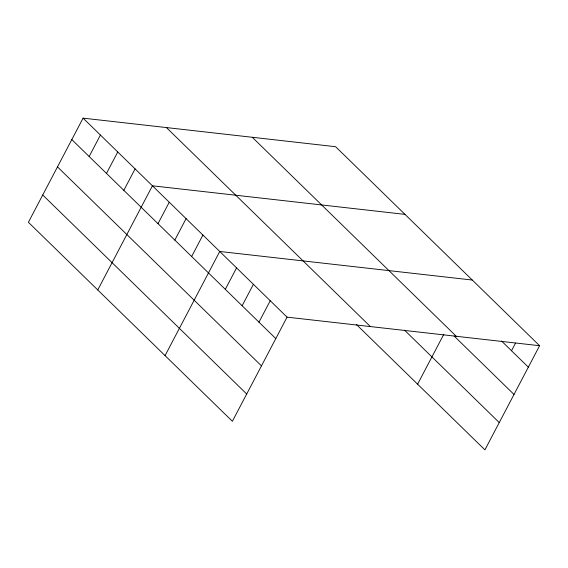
<?xml version="1.0" encoding="UTF-8"?>
<svg xmlns="http://www.w3.org/2000/svg" width="568" height="568" viewBox="0 0 568 568"><rect width="100%" height="100%" fill="white"/><g stroke="black" fill="none" stroke-linecap="round" stroke-linejoin="round"><path stroke-width="0.85" d="M539.6 345.713L335.624 146.707L83.077 118.137L28.4 222.287L232.376 421.293L287.06 317.15L539.6 345.713L484.923 449.863L356.526 324.598M89.155 156.505L100.415 135.056M106.493 173.417L117.753 151.968M123.831 190.337L135.092 168.888M97.753 289.95L152.43 185.8L404.977 214.37M157.996 223.671L169.257 202.222M174.83 240.086L186.091 218.637M191.657 256.509L202.918 235.06M165.068 355.625L219.745 251.475L472.285 280.038M225.311 289.339L236.572 267.89M242.138 305.761L253.399 284.312M258.965 322.177L270.233 300.728M417.608 384.188L443.828 334.247M511.512 350.74L515.531 343.079M501.537 341.013L528.339 367.162M252.284 137.278L456.26 336.284M454.18 336.079L514.012 394.455M404.508 330.143L499.251 422.571M166.417 127.566L370.4 326.572M83.077 118.137L287.06 317.15M71.817 139.593L275.799 338.599M57.489 166.878L261.472 365.884M42.728 195.001L246.704 394.007"/></g></svg>
